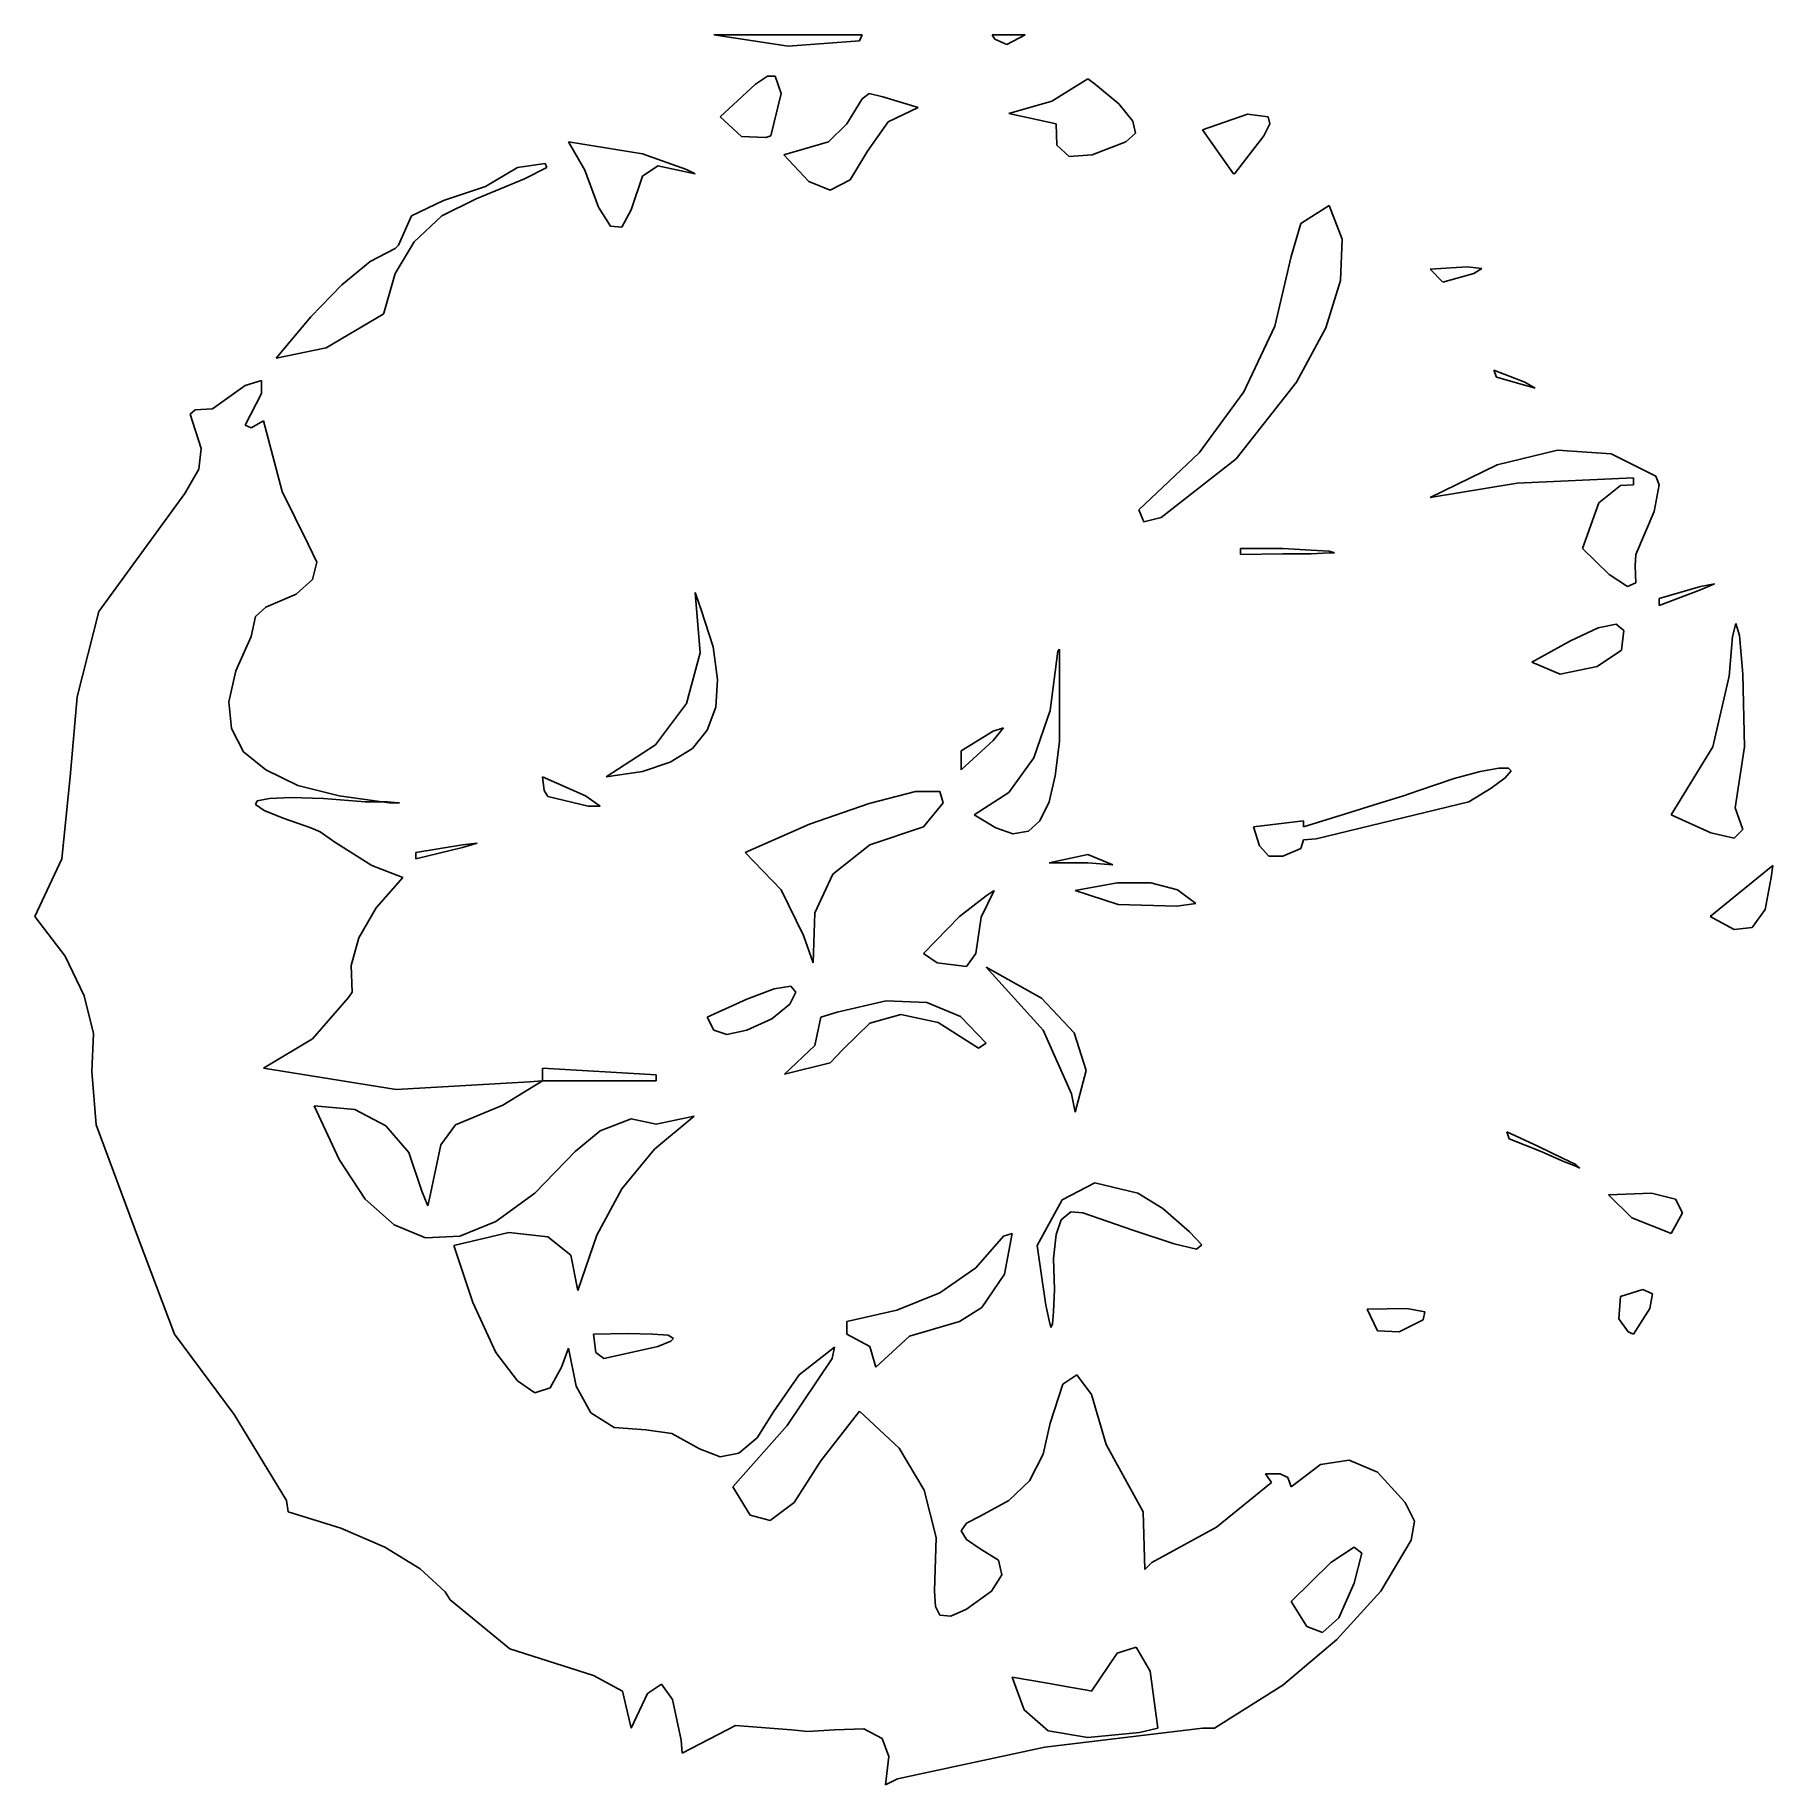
# Model space of a CAD drawing. Extents: x 10.31 to 12.33, y 12.73 to 14.76.
import ezdxf

# ---------------------------------------------------------------- set-up
doc = ezdxf.new("R2010")
doc.units = 0
doc.layers.get('0').update_dxf_attribs({"linetype": 'CONTINUOUS'})

msp = doc.modelspace()

# ---------------------------------------------------------------- linework, layer by layer
for p, q in [((11.2704, 14.7616), (11.0984, 14.7616)), ((11.0984, 14.7616), (11.1844, 14.7486)), ((11.1844, 14.7486), (11.2674, 14.7546)), ((11.2674, 14.7546), (11.2704, 14.7616)), ((11.4214, 14.7616), (11.4244, 14.7566)), ((11.4594, 14.7616), (11.4214, 14.7616)), ((11.4244, 14.7566), (11.4384, 14.7506)), ((11.4384, 14.7506), (11.4594, 14.7616)), ((11.1054, 14.6666), (11.1464, 14.7046)), ((11.1464, 14.7046), (11.1604, 14.7136)), ((11.1604, 14.7136), (11.1694, 14.7136)), ((11.1694, 14.7136), (11.1764, 14.6936)), ((11.4904, 14.6846), (11.5324, 14.7106)), ((11.5324, 14.7106), (11.5394, 14.7056)), ((11.5394, 14.7056), (11.5684, 14.6816)), ((11.1764, 14.6936), (11.1644, 14.6446)), ((11.2524, 14.6586), (11.2704, 14.6876)), ((11.2704, 14.6876), (11.2784, 14.6936)), ((11.2784, 14.6936), (11.2944, 14.6896)), ((11.2944, 14.6896), (11.3354, 14.6776)), ((11.4404, 14.6706), (11.4904, 14.6846)), ((11.1304, 14.6436), (11.1054, 14.6666)), ((11.3354, 14.6776), (11.3004, 14.6606)), ((11.4954, 14.6586), (11.4404, 14.6706)), ((11.5684, 14.6816), (11.5844, 14.6616)), ((11.6654, 14.6516), (11.7174, 14.6696)), ((11.7174, 14.6696), (11.7414, 14.6666)), ((11.7414, 14.6666), (11.7434, 14.6586)), ((11.1584, 14.6426), (11.1304, 14.6436)), ((11.1644, 14.6446), (11.1584, 14.6426)), ((11.2314, 14.6376), (11.2524, 14.6586)), ((11.3004, 14.6606), (11.2764, 14.6266)), ((11.4964, 14.6336), (11.4954, 14.6586)), ((11.5874, 14.6476), (11.5764, 14.6376)), ((11.5844, 14.6616), (11.5874, 14.6476)), ((11.7014, 14.6006), (11.6654, 14.6516)), ((11.7364, 14.6446), (11.7024, 14.6006)), ((11.7434, 14.6586), (11.7364, 14.6446)), ((10.9484, 14.6046), (10.9294, 14.6376)), ((10.9294, 14.6376), (11.0154, 14.6236)), ((11.0154, 14.6236), (11.0664, 14.6056)), ((11.1794, 14.6226), (11.2314, 14.6376)), ((11.2764, 14.6266), (11.2564, 14.5936)), ((11.5104, 14.6206), (11.4964, 14.6336)), ((11.5764, 14.6376), (11.5374, 14.6226)), ((10.8334, 14.5856), (10.8704, 14.6076)), ((10.8704, 14.6076), (10.9024, 14.6126)), ((10.9044, 14.6076), (10.8784, 14.5946)), ((10.9024, 14.6126), (10.9044, 14.6076)), ((10.9644, 14.5616), (10.9484, 14.6046)), ((11.0334, 14.6096), (11.0154, 14.5976)), ((11.0764, 14.6006), (11.0334, 14.6096)), ((11.0664, 14.6056), (11.0764, 14.6006)), ((11.2084, 14.5916), (11.1794, 14.6226)), ((11.5374, 14.6226), (11.5104, 14.6206)), ((10.7844, 14.5696), (10.8334, 14.5856)), ((10.8784, 14.5946), (10.8224, 14.5716)), ((11.0154, 14.5976), (11.0024, 14.5586)), ((11.2334, 14.5816), (11.2084, 14.5916)), ((11.2564, 14.5936), (11.2334, 14.5816)), ((11.7024, 14.6006), (11.7014, 14.6006)), ((10.7474, 14.5516), (10.7844, 14.5696)), ((10.8224, 14.5716), (10.7824, 14.5516)), ((11.7794, 14.5426), (11.8124, 14.5636)), ((11.8124, 14.5636), (11.8274, 14.5246)), ((10.7324, 14.5176), (10.7474, 14.5516)), ((10.7824, 14.5516), (10.7504, 14.5216)), ((10.9784, 14.5396), (10.9644, 14.5616)), ((11.0024, 14.5586), (10.9914, 14.5386)), ((11.7684, 14.5046), (11.7794, 14.5426)), ((10.9914, 14.5386), (10.9784, 14.5396)), ((11.8274, 14.5246), (11.8254, 14.4766)), ((10.6994, 14.4986), (10.7284, 14.5136)), ((10.7504, 14.5216), (10.7284, 14.4846)), ((10.7284, 14.5136), (10.7324, 14.5176)), ((11.7494, 14.4236), (11.7684, 14.5046)), ((10.6664, 14.4716), (10.6994, 14.4986)), ((10.7284, 14.4846), (10.7154, 14.4386)), ((11.9294, 14.4896), (11.9724, 14.4926)), ((11.9444, 14.4746), (11.9294, 14.4896)), ((11.9804, 14.4846), (11.9444, 14.4746)), ((11.9724, 14.4926), (11.9894, 14.4906)), ((11.9894, 14.4906), (11.9804, 14.4846)), ((10.6304, 14.4346), (10.6664, 14.4716)), ((11.8254, 14.4766), (11.8084, 14.4216)), ((10.5904, 14.3866), (10.6304, 14.4346)), ((10.7144, 14.4376), (10.6484, 14.3986)), ((10.7154, 14.4386), (10.7144, 14.4376)), ((11.7134, 14.3476), (11.7494, 14.4236)), ((11.8084, 14.4216), (11.7744, 14.3586)), ((10.6484, 14.3986), (10.5904, 14.3866)), ((10.5544, 14.3546), (10.5734, 14.3606)), ((10.5734, 14.3606), (10.5734, 14.3456)), ((12.0034, 14.3726), (12.0394, 14.3586)), ((12.0064, 14.3646), (12.0034, 14.3726)), ((12.0404, 14.3546), (12.0064, 14.3646)), ((10.5164, 14.3276), (10.5544, 14.3546)), ((10.5734, 14.3456), (10.5544, 14.3086)), ((11.6614, 14.2766), (11.7134, 14.3476)), ((11.7744, 14.3586), (11.7044, 14.2696)), ((12.0394, 14.3586), (12.0514, 14.3516)), ((12.0514, 14.3516), (12.0404, 14.3546)), ((10.4904, 14.3216), (10.4964, 14.3266)), ((10.5034, 14.2816), (10.4904, 14.3216)), ((10.4964, 14.3266), (10.5164, 14.3276)), ((10.5544, 14.3086), (10.5614, 14.3056)), ((10.5614, 14.3056), (10.5754, 14.3136)), ((10.5754, 14.3136), (10.5974, 14.2316)), ((10.5004, 14.2576), (10.5034, 14.2816)), ((12.0074, 14.2626), (12.0774, 14.2796)), ((12.0774, 14.2796), (12.1394, 14.2756)), ((11.5914, 14.2106), (11.6614, 14.2766)), ((11.7044, 14.2696), (11.6174, 14.2016)), ((11.9294, 14.2246), (12.0074, 14.2626)), ((12.1394, 14.2756), (12.1914, 14.2496)), ((10.4844, 14.2296), (10.5004, 14.2576)), ((12.0304, 14.2416), (11.9294, 14.2246)), ((12.1654, 14.2476), (12.0304, 14.2416)), ((12.1254, 14.2186), (12.1504, 14.2386)), ((12.1504, 14.2386), (12.1654, 14.2396)), ((12.1654, 14.2396), (12.1654, 14.2476)), ((12.1954, 14.2396), (12.1894, 14.2086)), ((12.1914, 14.2496), (12.1954, 14.2396)), ((10.3844, 14.0926), (10.4844, 14.2296)), ((10.5974, 14.2316), (10.6274, 14.1706)), ((12.1064, 14.1656), (12.1254, 14.2186)), ((11.5974, 14.1966), (11.5914, 14.2106)), ((11.6174, 14.2016), (11.5974, 14.1966)), ((12.1894, 14.2086), (12.1684, 14.1586)), ((10.6274, 14.1706), (10.6374, 14.1496)), ((11.7094, 14.1586), (11.7094, 14.1656)), ((11.7094, 14.1656), (11.7584, 14.1656)), ((11.7584, 14.1596), (11.7094, 14.1586)), ((11.7584, 14.1656), (11.7914, 14.1636)), ((11.7914, 14.1596), (11.7584, 14.1596)), ((11.7914, 14.1636), (11.8124, 14.1626)), ((11.8124, 14.1606), (11.7914, 14.1596)), ((11.8124, 14.1626), (11.8184, 14.1606)), ((11.8184, 14.1606), (11.8124, 14.1606)), ((12.1374, 14.1356), (12.1064, 14.1656)), ((12.1684, 14.1586), (12.1674, 14.1456)), ((10.6374, 14.1496), (10.6324, 14.1296)), ((12.1674, 14.1456), (12.1684, 14.1256)), ((10.6324, 14.1296), (10.6134, 14.1126)), ((12.1584, 14.1216), (12.1374, 14.1356)), ((12.1684, 14.1256), (12.1584, 14.1216)), ((12.1954, 14.1076), (12.2434, 14.1216)), ((12.2434, 14.1176), (12.1954, 14.0996)), ((12.2434, 14.1216), (12.2594, 14.1246)), ((12.2594, 14.1246), (12.2434, 14.1176)), ((10.5784, 14.0976), (10.5664, 14.0866)), ((10.6134, 14.1126), (10.5784, 14.0976)), ((11.0824, 14.0446), (11.0764, 14.1146)), ((11.0764, 14.1146), (11.0834, 14.0946)), ((12.1954, 14.0996), (12.1954, 14.1076)), ((10.3594, 13.9936), (10.3844, 14.0926)), ((10.5664, 14.0866), (10.5614, 14.0636)), ((11.0834, 14.0946), (11.0974, 14.0516)), ((12.1244, 14.0736), (12.1454, 14.0776)), ((12.1454, 14.0776), (12.1544, 14.0706)), ((12.2804, 14.0636), (12.2844, 14.0786)), ((12.2844, 14.0786), (12.2884, 14.0646)), ((10.5614, 14.0636), (10.5434, 14.0236)), ((12.0474, 14.0336), (12.0924, 14.0586)), ((12.0924, 14.0586), (12.1244, 14.0736)), ((12.1544, 14.0706), (12.1514, 14.0476)), ((12.2764, 14.0176), (12.2804, 14.0636)), ((12.2884, 14.0646), (12.2924, 14.0196)), ((11.0664, 13.9856), (11.0824, 14.0446)), ((11.0974, 14.0516), (11.1024, 14.0136)), ((11.4884, 13.9776), (11.4974, 14.0466)), ((11.4974, 14.0466), (11.4994, 14.0486)), ((11.4994, 14.0486), (11.4994, 14.0396)), ((11.4994, 14.0396), (11.4994, 14.0206)), ((12.1514, 14.0476), (12.1234, 14.0286)), ((10.5434, 14.0236), (10.5354, 13.9876)), ((11.4994, 14.0206), (11.4994, 13.9896)), ((12.0804, 14.0196), (12.0474, 14.0336)), ((12.1234, 14.0286), (12.0804, 14.0196)), ((12.2574, 13.9356), (12.2764, 14.0176)), ((12.2924, 14.0196), (12.2944, 13.9356)), ((11.1024, 14.0136), (11.1004, 13.9816)), ((10.3514, 13.9006), (10.3594, 13.9936)), ((10.5354, 13.9876), (10.5384, 13.9566)), ((11.0304, 13.9376), (11.0664, 13.9856)), ((11.1004, 13.9816), (11.0904, 13.9546)), ((11.4694, 13.9226), (11.4884, 13.9776)), ((11.4994, 13.9896), (11.4994, 13.9416)), ((10.5384, 13.9566), (10.5524, 13.9296)), ((11.0904, 13.9546), (11.0734, 13.9336)), ((11.3854, 13.9306), (11.4224, 13.9536)), ((11.4224, 13.9536), (11.4344, 13.9576)), ((11.4344, 13.9576), (11.4224, 13.9426)), ((10.9734, 13.9006), (11.0304, 13.9376)), ((11.0734, 13.9336), (11.0474, 13.9176)), ((11.4224, 13.9426), (11.3854, 13.9086)), ((11.4994, 13.9416), (11.4944, 13.9016)), ((12.2094, 13.8566), (12.2574, 13.9356)), ((12.2944, 13.9356), (12.2834, 13.8646)), ((10.5524, 13.9296), (10.5784, 13.9086)), ((11.0474, 13.9176), (11.0154, 13.9066)), ((11.3854, 13.9086), (11.3854, 13.9306)), ((11.4404, 13.8826), (11.4694, 13.9226)), ((10.3414, 13.8056), (10.3514, 13.9006)), ((10.5784, 13.9086), (10.6154, 13.8906)), ((10.8994, 13.9006), (10.9494, 13.8786)), ((10.9014, 13.8846), (10.8994, 13.9006)), ((11.0154, 13.9066), (10.9734, 13.9006)), ((11.4944, 13.9016), (11.4874, 13.8716)), ((11.9164, 13.8846), (11.9574, 13.8986)), ((11.9574, 13.8986), (11.9874, 13.9066)), ((11.9874, 13.9066), (12.0094, 13.9106)), ((12.0164, 13.8996), (12.0004, 13.8876)), ((12.0094, 13.9106), (12.0204, 13.9106)), ((12.0234, 13.9076), (12.0164, 13.8996)), ((12.0204, 13.9106), (12.0234, 13.9076)), ((10.5684, 13.8726), (10.5664, 13.8686)), ((10.5824, 13.8756), (10.5684, 13.8726)), ((10.6074, 13.8766), (10.5824, 13.8756)), ((10.6454, 13.8756), (10.6074, 13.8766)), ((10.6154, 13.8906), (10.6634, 13.8786)), ((10.6934, 13.8716), (10.6454, 13.8756)), ((10.6634, 13.8786), (10.7214, 13.8706)), ((10.9054, 13.8776), (10.9014, 13.8846)), ((10.9524, 13.8666), (10.9054, 13.8776)), ((10.9494, 13.8786), (10.9664, 13.8666)), ((11.2784, 13.8696), (11.3324, 13.8836)), ((11.3324, 13.8836), (11.3604, 13.8836)), ((11.3604, 13.8836), (11.3644, 13.8706)), ((11.4004, 13.8566), (11.4404, 13.8826)), ((11.8694, 13.8696), (11.8984, 13.8786)), ((11.8984, 13.8786), (11.9164, 13.8846)), ((12.0004, 13.8876), (11.9744, 13.8716)), ((10.5664, 13.8686), (10.5764, 13.8616)), ((10.5764, 13.8616), (10.5984, 13.8526)), ((10.5984, 13.8526), (10.6304, 13.8416)), ((10.7194, 13.8716), (10.6934, 13.8716)), ((10.7314, 13.8706), (10.7194, 13.8716)), ((10.7214, 13.8706), (10.7334, 13.8706)), ((10.7334, 13.8706), (10.7314, 13.8706)), ((10.9664, 13.8666), (10.9524, 13.8666)), ((11.2094, 13.8456), (11.2784, 13.8696)), ((11.3644, 13.8706), (11.3414, 13.8426)), ((11.4254, 13.8416), (11.4004, 13.8566)), ((11.4874, 13.8716), (11.4764, 13.8496)), ((11.7824, 13.8426), (11.8314, 13.8576)), ((11.9744, 13.8716), (11.7974, 13.8286)), ((11.8314, 13.8576), (11.8694, 13.8696)), ((12.2554, 13.8356), (12.2094, 13.8566)), ((12.2834, 13.8646), (12.2924, 13.8396)), ((10.6304, 13.8416), (10.6414, 13.8366)), ((10.6414, 13.8366), (10.6584, 13.8246)), ((11.1344, 13.8126), (11.2094, 13.8456)), ((11.3414, 13.8426), (11.2794, 13.8216)), ((11.4454, 13.8346), (11.4254, 13.8416)), ((11.4634, 13.8376), (11.4454, 13.8346)), ((11.4764, 13.8496), (11.4634, 13.8376)), ((11.7244, 13.8426), (11.7824, 13.8496)), ((11.7314, 13.8206), (11.7244, 13.8426)), ((11.7824, 13.8496), (11.7824, 13.8426)), ((12.2824, 13.8296), (12.2554, 13.8356)), ((12.2924, 13.8396), (12.2824, 13.8296)), ((10.6584, 13.8246), (10.7014, 13.7976)), ((10.7524, 13.8126), (10.8064, 13.8216)), ((10.8064, 13.8186), (10.7524, 13.8056)), ((10.7524, 13.8056), (10.7524, 13.8126)), ((10.8064, 13.8216), (10.8234, 13.8236)), ((10.8234, 13.8236), (10.8064, 13.8186)), ((11.1764, 13.7696), (11.1344, 13.8126)), ((11.2794, 13.8216), (11.2364, 13.7876)), ((11.7424, 13.8086), (11.7314, 13.8206)), ((11.7794, 13.8176), (11.7584, 13.8086)), ((11.7824, 13.8276), (11.7794, 13.8176)), ((11.7974, 13.8286), (11.7824, 13.8276)), ((10.3104, 13.7386), (10.3414, 13.8056)), ((10.7014, 13.7976), (10.7374, 13.7836)), ((11.4874, 13.8006), (11.5324, 13.8106)), ((11.5324, 13.8006), (11.4874, 13.8006)), ((11.5324, 13.8106), (11.5614, 13.7986)), ((11.5614, 13.7986), (11.5324, 13.8006)), ((11.7584, 13.8086), (11.7424, 13.8086)), ((12.2544, 13.7386), (12.3274, 13.7976)), ((12.3274, 13.7976), (12.3254, 13.7836)), ((10.7374, 13.7836), (10.7064, 13.7486)), ((11.2364, 13.7876), (11.2154, 13.7426)), ((11.5174, 13.7686), (11.5664, 13.7776)), ((11.5664, 13.7776), (11.6054, 13.7776)), ((11.6054, 13.7776), (11.6364, 13.7696)), ((12.3254, 13.7836), (12.3184, 13.7466)), ((11.2024, 13.7166), (11.1764, 13.7696)), ((11.3834, 13.7386), (11.4144, 13.7626)), ((11.4234, 13.7686), (11.4084, 13.7376)), ((11.4144, 13.7626), (11.4234, 13.7686)), ((11.5674, 13.7526), (11.5174, 13.7686)), ((11.6354, 13.7506), (11.5674, 13.7526)), ((11.6574, 13.7536), (11.6354, 13.7506)), ((11.6364, 13.7696), (11.6574, 13.7536)), ((10.3454, 13.6926), (10.3104, 13.7386)), ((10.7064, 13.7486), (10.6864, 13.7136)), ((11.2154, 13.7426), (11.2134, 13.6846)), ((11.3414, 13.6956), (11.3834, 13.7386)), ((11.4084, 13.7376), (11.4024, 13.6956)), ((12.2824, 13.7236), (12.2544, 13.7386)), ((12.3184, 13.7466), (12.3034, 13.7256)), ((10.6864, 13.7136), (10.6774, 13.6816)), ((11.2134, 13.6846), (11.2024, 13.7166)), ((12.3034, 13.7256), (12.2824, 13.7236)), ((10.3674, 13.6466), (10.3454, 13.6926)), ((11.3574, 13.6846), (11.3414, 13.6956)), ((11.4024, 13.6956), (11.3914, 13.6806)), ((10.6774, 13.6816), (10.6784, 13.6506)), ((11.3914, 13.6806), (11.3574, 13.6846)), ((11.4144, 13.6796), (11.4784, 13.6436)), ((11.4804, 13.6066), (11.4144, 13.6796)), ((10.6784, 13.6506), (10.6744, 13.6446)), ((11.1364, 13.6426), (11.1684, 13.6546)), ((11.1684, 13.6546), (11.1874, 13.6576)), ((11.1934, 13.6506), (11.1864, 13.6366)), ((11.1874, 13.6576), (11.1934, 13.6506)), ((10.3784, 13.6026), (10.3674, 13.6466)), ((10.6744, 13.6446), (10.6324, 13.5966)), ((11.0904, 13.6216), (11.1364, 13.6426)), ((11.1864, 13.6366), (11.1654, 13.6196)), ((11.2984, 13.6406), (11.2414, 13.6276)), ((11.3454, 13.6386), (11.2984, 13.6406)), ((11.3844, 13.6226), (11.3454, 13.6386)), ((11.4784, 13.6436), (11.5164, 13.6036)), ((11.0984, 13.6066), (11.0904, 13.6216)), ((11.1654, 13.6196), (11.1364, 13.6066)), ((11.2224, 13.6216), (11.2154, 13.5886)), ((11.2414, 13.6276), (11.2224, 13.6216)), ((11.2484, 13.5846), (11.2794, 13.6146)), ((11.2794, 13.6146), (11.3154, 13.6246)), ((11.3154, 13.6246), (11.3584, 13.6156)), ((11.3584, 13.6156), (11.4054, 13.5856)), ((11.4144, 13.5916), (11.3844, 13.6226)), ((10.3764, 13.5586), (10.3784, 13.6026)), ((10.6324, 13.5966), (10.5754, 13.5626)), ((11.1134, 13.6016), (11.0984, 13.6066)), ((11.1364, 13.6066), (11.1134, 13.6016)), ((11.2154, 13.5886), (11.1804, 13.5556)), ((11.4054, 13.5856), (11.4144, 13.5916)), ((11.5134, 13.5326), (11.4804, 13.6066)), ((11.5164, 13.6036), (11.5304, 13.5596)), ((11.1804, 13.5556), (11.2334, 13.5686)), ((11.2334, 13.5686), (11.2484, 13.5846)), ((10.3814, 13.4966), (10.3764, 13.5586)), ((10.5754, 13.5626), (10.7294, 13.5376)), ((10.8994, 13.5476), (10.8534, 13.5196)), ((10.8844, 13.5466), (10.8994, 13.5476)), ((10.8994, 13.5476), (10.8994, 13.5626)), ((10.8994, 13.5626), (11.0314, 13.5546)), ((11.0174, 13.5476), (10.8994, 13.5476)), ((11.0314, 13.5476), (11.0174, 13.5476)), ((11.0314, 13.5546), (11.0314, 13.5476)), ((11.5304, 13.5596), (11.5174, 13.5116)), ((10.7294, 13.5376), (10.8844, 13.5466)), ((11.5174, 13.5116), (11.5134, 13.5326)), ((10.6814, 13.5146), (10.6344, 13.5186)), ((10.6344, 13.5186), (10.6634, 13.4566)), ((10.7174, 13.4956), (10.6814, 13.5146)), ((10.8534, 13.5196), (10.7984, 13.4966)), ((11.0754, 13.5066), (11.0294, 13.4686)), ((11.0314, 13.4976), (11.0754, 13.5066)), ((10.4304, 13.3646), (10.3814, 13.4966)), ((10.7444, 13.4646), (10.7174, 13.4956)), ((10.7984, 13.4966), (10.7814, 13.4736)), ((10.9374, 13.4656), (10.9664, 13.4896)), ((10.9664, 13.4896), (11.0024, 13.5036)), ((11.0024, 13.5036), (11.0314, 13.4976)), ((12.0184, 13.4886), (12.0554, 13.4716)), ((12.0214, 13.4806), (12.0184, 13.4886)), ((10.7814, 13.4736), (10.7694, 13.4166)), ((10.8904, 13.4176), (10.9374, 13.4656)), ((11.0294, 13.4686), (10.9914, 13.4226)), ((12.0584, 13.4656), (12.0214, 13.4806)), ((12.0554, 13.4716), (12.0824, 13.4586)), ((12.0834, 13.4546), (12.0584, 13.4656)), ((10.6634, 13.4566), (10.6934, 13.4106)), ((10.7594, 13.4196), (10.7444, 13.4646)), ((12.0824, 13.4586), (12.0984, 13.4506)), ((12.0984, 13.4486), (12.0834, 13.4546)), ((12.0984, 13.4506), (12.1034, 13.4466)), ((12.1034, 13.4466), (12.0984, 13.4486)), ((11.5024, 13.4096), (11.5404, 13.4296)), ((11.5404, 13.4296), (11.5904, 13.4176)), ((10.6934, 13.4106), (10.7274, 13.3806)), ((10.7664, 13.4026), (10.7594, 13.4196)), ((10.7694, 13.4166), (10.7664, 13.4026)), ((10.8454, 13.3846), (10.8904, 13.4176)), ((10.9914, 13.4226), (10.9624, 13.3686)), ((11.4734, 13.3566), (11.5024, 13.4096)), ((11.5904, 13.4176), (11.6194, 13.3996)), ((12.1364, 13.4156), (12.1864, 13.4176)), ((12.1634, 13.3886), (12.1364, 13.4156)), ((12.1864, 13.4176), (12.2144, 13.4106)), ((12.2144, 13.4106), (12.2224, 13.3946)), ((10.8034, 13.3676), (10.8454, 13.3846)), ((11.5014, 13.3866), (11.4954, 13.3696)), ((11.5124, 13.3956), (11.5014, 13.3866)), ((11.5264, 13.3946), (11.5124, 13.3956)), ((11.5844, 13.3746), (11.5264, 13.3946)), ((11.6194, 13.3996), (11.6504, 13.3726)), ((12.2064, 13.3716), (12.1634, 13.3886)), ((12.2224, 13.3946), (12.2094, 13.3706)), ((10.4724, 13.2536), (10.4304, 13.3646)), ((10.7274, 13.3806), (10.7634, 13.3656)), ((10.7634, 13.3656), (10.8034, 13.3676)), ((10.8604, 13.3716), (10.7964, 13.3566)), ((10.9054, 13.3666), (10.8604, 13.3716)), ((10.9324, 13.3456), (10.9054, 13.3666)), ((10.9624, 13.3686), (10.9404, 13.3046)), ((11.4344, 13.3676), (11.4024, 13.3306)), ((11.4444, 13.3706), (11.4344, 13.3676)), ((11.4354, 13.3236), (11.4444, 13.3706)), ((11.4954, 13.3696), (11.4924, 13.3416)), ((11.6324, 13.3586), (11.5844, 13.3746)), ((11.6504, 13.3726), (11.6644, 13.3576)), ((12.2094, 13.3706), (12.2064, 13.3716)), ((10.7964, 13.3566), (10.8184, 13.2906)), ((10.9404, 13.3046), (10.9324, 13.3456)), ((11.4794, 13.3166), (11.4734, 13.3566)), ((11.6584, 13.3526), (11.6324, 13.3586)), ((11.6644, 13.3576), (11.6584, 13.3526)), ((11.4024, 13.3306), (11.3604, 13.3016)), ((11.4094, 13.2846), (11.4354, 13.3236)), ((11.4924, 13.3416), (11.4934, 13.3056)), ((11.4834, 13.2876), (11.4794, 13.3166)), ((11.4934, 13.3056), (11.4924, 13.2796)), ((12.1504, 13.2976), (12.1764, 13.3056)), ((12.1764, 13.3056), (12.1874, 13.3006)), ((10.8184, 13.2906), (10.8454, 13.2326)), ((11.3604, 13.3016), (11.3104, 13.2816)), ((11.3834, 13.2686), (11.4094, 13.2846)), ((11.4874, 13.2696), (11.4834, 13.2876)), ((11.8564, 13.2826), (11.9024, 13.2836)), ((11.9024, 13.2836), (11.9234, 13.2796)), ((12.1484, 13.2716), (12.1504, 13.2976)), ((12.1844, 13.2836), (12.1654, 13.2536)), ((12.1874, 13.3006), (12.1844, 13.2836)), ((11.3104, 13.2816), (11.2524, 13.2686)), ((11.2524, 13.2686), (11.2524, 13.2536)), ((11.3254, 13.2516), (11.3834, 13.2686)), ((11.4894, 13.2616), (11.4874, 13.2696)), ((11.4914, 13.2656), (11.4894, 13.2616)), ((11.4924, 13.2796), (11.4914, 13.2656)), ((11.8684, 13.2576), (11.8564, 13.2826)), ((11.9214, 13.2706), (11.8934, 13.2566)), ((11.9234, 13.2796), (11.9214, 13.2706)), ((12.1594, 13.2566), (12.1484, 13.2716)), ((10.5414, 13.1606), (10.4724, 13.2536)), ((10.9584, 13.2536), (10.9984, 13.2546)), ((10.9614, 13.2326), (10.9584, 13.2536)), ((10.9984, 13.2546), (11.0274, 13.2536)), ((11.0274, 13.2536), (11.0454, 13.2526)), ((11.0484, 13.2456), (11.0334, 13.2396)), ((11.0454, 13.2526), (11.0514, 13.2486)), ((11.0514, 13.2486), (11.0484, 13.2456)), ((11.2524, 13.2536), (11.2794, 13.2396)), ((11.2864, 13.2156), (11.3254, 13.2516)), ((11.8934, 13.2566), (11.8684, 13.2576)), ((12.1654, 13.2536), (12.1594, 13.2566)), ((10.8454, 13.2326), (10.8704, 13.1996)), ((10.9214, 13.2156), (10.9294, 13.2376)), ((10.9294, 13.2376), (10.9384, 13.1936)), ((10.9704, 13.2256), (10.9614, 13.2326)), ((11.0074, 13.2336), (10.9704, 13.2256)), ((11.0334, 13.2396), (11.0074, 13.2336)), ((11.2354, 13.2256), (11.1834, 13.1476)), ((11.1974, 13.2066), (11.2384, 13.2386)), ((11.2384, 13.2386), (11.2354, 13.2256)), ((11.2794, 13.2396), (11.2864, 13.2156)), ((10.9084, 13.1916), (10.9214, 13.2156)), ((11.1674, 13.1636), (11.1974, 13.2066)), ((11.5034, 13.1956), (11.5194, 13.2066)), ((11.5194, 13.2066), (11.5364, 13.1836)), ((10.8704, 13.1996), (10.8904, 13.1856)), ((10.8904, 13.1856), (10.9084, 13.1916)), ((10.9384, 13.1936), (10.9554, 13.1626)), ((11.4884, 13.1506), (11.5034, 13.1956)), ((11.5364, 13.1836), (11.5534, 13.1256)), ((10.9554, 13.1626), (10.9824, 13.1456)), ((11.1484, 13.1336), (11.1674, 13.1636)), ((11.2224, 13.1066), (11.2674, 13.1646)), ((11.2674, 13.1646), (11.3134, 13.1216)), ((10.6024, 13.0606), (10.5414, 13.1606)), ((10.9824, 13.1456), (11.0194, 13.1426)), ((11.0194, 13.1426), (11.0494, 13.1386)), ((11.1834, 13.1476), (11.1204, 13.0766)), ((11.4804, 13.1146), (11.4884, 13.1506)), ((11.0494, 13.1386), (11.0814, 13.1206)), ((11.0814, 13.1206), (11.1054, 13.1116)), ((11.1274, 13.1156), (11.1484, 13.1336)), ((11.3134, 13.1216), (11.3424, 13.0726)), ((11.5534, 13.1256), (11.5624, 13.1096)), ((11.1054, 13.1116), (11.1274, 13.1156)), ((11.1914, 13.0586), (11.2224, 13.1066)), ((11.4644, 13.0836), (11.4804, 13.1146)), ((11.5624, 13.1096), (11.5964, 13.0476)), ((11.7684, 13.0766), (11.8024, 13.1026)), ((11.8024, 13.1026), (11.8354, 13.1076)), ((11.8354, 13.1076), (11.8684, 13.0936)), ((11.4404, 13.0606), (11.4644, 13.0836)), ((11.6814, 13.0296), (11.7454, 13.0816)), ((11.7454, 13.0816), (11.7384, 13.0916)), ((11.7384, 13.0916), (11.7534, 13.0916)), ((11.7534, 13.0916), (11.7554, 13.0916)), ((11.7554, 13.0916), (11.7644, 13.0876)), ((11.7644, 13.0876), (11.7684, 13.0766)), ((11.8684, 13.0936), (11.9004, 13.0586)), ((10.6044, 13.0476), (10.6024, 13.0606)), ((11.1204, 13.0766), (11.1404, 13.0436)), ((11.3424, 13.0726), (11.3564, 13.0176)), ((11.4074, 13.0426), (11.4404, 13.0606)), ((10.6654, 13.0286), (10.6044, 13.0476)), ((11.1404, 13.0436), (11.1634, 13.0376)), ((11.1634, 13.0376), (11.1914, 13.0586)), ((11.3914, 13.0346), (11.4074, 13.0426)), ((11.5964, 13.0476), (11.5984, 12.9806)), ((11.9004, 13.0586), (11.9114, 13.0366)), ((10.7164, 13.0066), (10.6654, 13.0286)), ((11.3854, 13.0256), (11.3914, 13.0346)), ((11.3914, 13.0156), (11.3854, 13.0256)), ((11.6064, 12.9886), (11.6814, 13.0296)), ((11.9114, 13.0366), (11.9074, 13.0146)), ((10.7574, 12.9816), (10.7164, 13.0066)), ((11.3564, 13.0176), (11.3544, 12.9556)), ((11.4074, 13.0046), (11.3914, 13.0156)), ((11.4284, 12.9916), (11.4074, 13.0046)), ((11.8144, 12.9886), (11.8414, 13.0066)), ((11.8414, 13.0066), (11.8504, 12.9996)), ((11.8504, 12.9996), (11.8414, 12.9646)), ((11.9074, 13.0146), (11.8724, 12.9556)), ((10.7864, 12.9546), (10.7574, 12.9816)), ((11.4324, 12.9746), (11.4284, 12.9916)), ((11.5984, 12.9806), (11.6064, 12.9886)), ((11.7684, 12.9436), (11.8144, 12.9886)), ((11.4204, 12.9556), (11.4324, 12.9746)), ((11.8414, 12.9646), (11.8234, 12.9246)), ((10.7924, 12.9456), (10.7864, 12.9546)), ((10.8614, 12.8886), (10.7924, 12.9456)), ((11.3544, 12.9556), (11.3554, 12.9376)), ((11.3554, 12.9376), (11.3604, 12.9276)), ((11.3914, 12.9346), (11.4204, 12.9556)), ((11.7864, 12.9146), (11.7684, 12.9436)), ((11.8724, 12.9556), (11.8214, 12.8996)), ((11.3604, 12.9276), (11.3734, 12.9266)), ((11.3734, 12.9266), (11.3914, 12.9346)), ((11.8234, 12.9246), (11.8044, 12.9076)), ((11.8214, 12.8996), (11.7584, 12.8466)), ((11.8044, 12.9076), (11.7864, 12.9146)), ((10.9584, 12.8576), (10.8614, 12.8886)), ((11.5364, 12.8396), (11.5664, 12.8836)), ((11.5664, 12.8836), (11.5884, 12.8906)), ((11.5884, 12.8906), (11.6044, 12.8626)), ((10.9924, 12.8396), (10.9584, 12.8576)), ((11.6044, 12.8626), (11.6134, 12.7966)), ((11.0024, 12.7966), (10.9924, 12.8396)), ((11.0214, 12.8366), (11.0024, 12.7966)), ((11.0374, 12.8476), (11.0214, 12.8366)), ((11.0504, 12.8296), (11.0374, 12.8476)), ((11.4584, 12.8176), (11.4444, 12.8556)), ((11.4444, 12.8556), (11.4854, 12.8486)), ((11.4854, 12.8486), (11.5134, 12.8436)), ((11.5134, 12.8436), (11.5314, 12.8406)), ((11.5314, 12.8406), (11.5364, 12.8396)), ((11.7584, 12.8466), (11.6794, 12.7966)), ((11.0604, 12.7826), (11.0504, 12.8296)), ((11.4864, 12.7936), (11.4584, 12.8176)), ((11.1234, 12.7996), (11.0614, 12.7676)), ((11.1884, 12.7946), (11.1234, 12.7996)), ((11.2724, 12.7956), (11.2384, 12.7946)), ((11.2934, 12.7846), (11.2724, 12.7956)), ((11.6654, 12.7966), (11.4824, 12.7746)), ((11.6134, 12.7966), (11.5924, 12.7916)), ((11.6794, 12.7966), (11.6654, 12.7966)), ((11.0614, 12.7676), (11.0604, 12.7826)), ((11.2074, 12.7926), (11.1884, 12.7946)), ((11.2384, 12.7946), (11.2074, 12.7926)), ((11.3014, 12.7636), (11.2934, 12.7846)), ((11.5324, 12.7856), (11.4864, 12.7936)), ((11.5924, 12.7916), (11.5324, 12.7856)), ((11.2974, 12.7306), (11.3014, 12.7636)), ((11.4824, 12.7746), (11.3114, 12.7376)), ((11.3114, 12.7376), (11.2974, 12.7306))]:
    msp.add_line(p, q)

doc.saveas('drawing.dxf')
